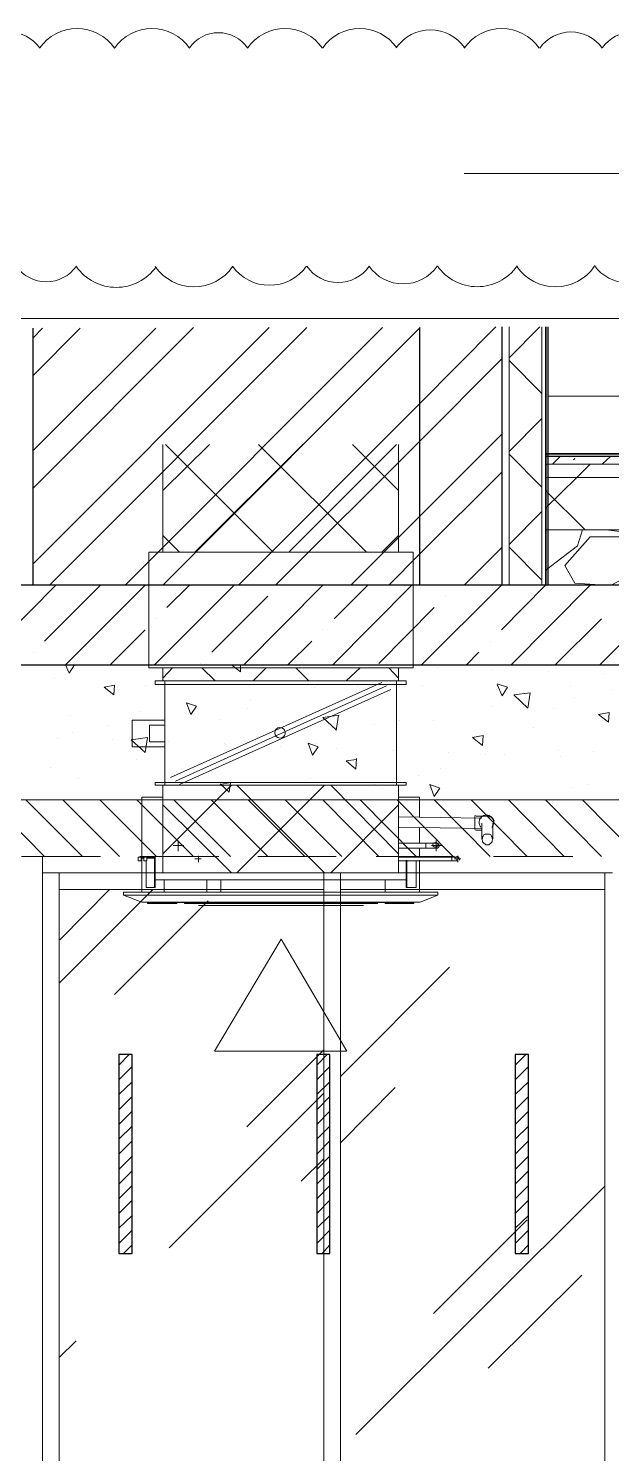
# Model space of a CAD drawing. Header units: millimetres. Extents: x -356862 to 418287, y 0 to 839748.
# Drawn here: x 321886 to 323651, y 785064 to 789375 of the extents above; entities that cross this region are included whole.
import ezdxf

# ---------------------------------------------------------------- set-up
doc = ezdxf.new("R2010")
doc.units = ezdxf.units.MM
doc.layers.add('PDF _Геометрия', color=7, linetype='Continuous', true_color=0xbababa)

msp = doc.modelspace()

# ---------------------------------------------------------------- linework, layer by layer
at = {"layer": 'PDF _Геометрия', "color": 1, "lineweight": 20}
msp.add_lwpolyline([(322373.6494, 789315.6861, 0.520539939), (322146.4901, 789315.6861, 0.520539939), (321919.9683, 789315.6861)], format="xyb", dxfattribs=at)
at = {"layer": 'PDF _Геометрия', "color": 251, "lineweight": 20, "true_color": 0x545454}
msp.add_lwpolyline([(329223.6235, 785760.2643), (329213.0388, 785781.4336), (327686.7284, 788935.6675), (327593.5832, 788935.6675), (323205.1759, 788935.6675)], dxfattribs=at)
at = {"layer": 'PDF _Геометрия', "color": 7, "lineweight": 5}
for points in [[(335709.9138, 788497.4619), (335623.1195, 788497.4619), (326657.8977, 788497.4619), (326621.9098, 788641.4135), (326549.934, 788353.5103), (326513.9461, 788497.4619), (317546.6074, 788497.4619), (317459.813, 788497.4619)], [(323340.6598, 788472.0586), (323340.6598, 787690.9094), (323340.6598, 788472.0586)], [(323440.1558, 787690.9094), (323440.1558, 788472.0586)], [(323450.7405, 787690.9094), (323450.7405, 788472.0586)], [(323454.9743, 787690.9094), (323454.9743, 788472.0586)], [(323459.2082, 787690.9094), (323459.2082, 788472.0586)], [(323459.2082, 788262.482), (326761.6276, 788262.482)], [(326770.0953, 788131.232), (324299.6316, 788088.8933), (323450.7405, 788088.8933)], [(321149.6316, 787041.0103), (324250.9421, 787041.0103)], [(321865.1558, 786869.5385), (322104.3695, 786869.5385)], [(322222.9179, 786869.5385), (322462.1316, 786869.5385)], [(322580.68, 786869.5385), (322817.7768, 786869.5385)], [(322938.4421, 786869.5385), (323175.5388, 786869.5385)], [(323294.0872, 786869.5385), (323533.3009, 786869.5385)]]:
    msp.add_lwpolyline(points, dxfattribs=at)
at = {"layer": 'PDF _Геометрия', "color": 7, "lineweight": 30}
for points in [[(317546.6074, 787449.5788), (320650.0348, 787449.5788), (320650.0348, 786490.607), (321149.6316, 786490.607), (321149.6316, 787449.5788), (324250.9421, 787449.5788), (324250.9421, 786490.607), (324750.5388, 786490.607), (324750.5388, 787449.5788), (328950.5388, 787449.5788), (328950.5388, 786490.607), (329452.2526, 786490.607), (329452.2526, 787449.5788), (334952.0509, 787449.5788), (334952.0509, 787690.9094), (334952.0509, 788497.4619)], [(334702.2526, 788497.4619), (334702.2526, 787690.9094), (317546.6074, 787690.9094)], [(321899.0268, 788467.8248), (321899.0268, 787690.9094)], [(323069.6921, 788469.9417), (323069.6921, 787690.9094)], [(323319.4905, 787690.9094), (323319.4905, 788472.0586)]]:
    msp.add_lwpolyline(points, dxfattribs=at)
at = {"layer": 'PDF _Геометрия', "lineweight": 5}
for points in [[(321899.0268, 787754.4175), (322614.5509, 788469.9417)], [(321899.0268, 787983.0465), (322385.9219, 788469.9417)], [(321899.0268, 788438.1877), (321928.6638, 788467.8248)], [(321899.0268, 788097.3611), (322271.6074, 788467.8248)], [(321899.0268, 788323.8732), (322042.9784, 788467.8248)], [(321949.8332, 787690.9094), (322728.8655, 788469.9417)], [(322178.4622, 787690.9094), (322957.4945, 788469.9417)], [(322292.7768, 787690.9094), (323069.6921, 788467.8248), (323071.809, 788469.9417)], [(322521.4058, 787690.9094), (323069.6921, 788239.1957), (323300.438, 788472.0586)], [(323340.6598, 788378.9135), (323433.805, 788472.0586)], [(322633.6034, 787690.9094), (323069.6921, 788124.8812), (323319.4905, 788376.7965)], [(323440.1558, 788270.9498), (323340.6598, 788370.4457)], [(323340.6598, 788095.2441), (323440.1558, 788194.7401)], [(322862.2324, 787690.9094), (323069.6921, 787898.3691), (323319.4905, 788148.1675)], [(323440.1558, 787987.2804), (323340.6598, 788086.7764)], [(323450.7405, 787923.7724), (323546.0026, 788016.9175), (323586.2243, 788057.1393)], [(323471.9098, 788057.1393), (323495.1961, 788080.4256)], [(323535.4179, 788069.8409), (323539.6518, 788074.0748)], [(323622.2122, 788057.1393), (323647.6155, 788080.4256)], [(322976.5469, 787690.9094), (323069.6921, 787784.0546), (323319.4905, 788033.853)], [(323571.4058, 787858.1474), (323450.7405, 787976.6957)], [(323340.6598, 787813.6917), (323440.1558, 787913.1877)], [(323450.7405, 787737.482), (323452.8574, 787737.482), (323548.1195, 787809.4578), (323562.938, 787858.1474)], [(323634.9138, 787858.1474), (323738.6437, 787845.4457), (323744.9945, 787858.1474)], [(323205.1759, 787690.9094), (323319.4905, 787805.224)], [(323440.1558, 787705.728), (323340.6598, 787805.224)], [(323630.68, 787690.9094), (323539.6518, 787697.2603), (323510.0147, 787750.1836), (323586.2243, 787836.978), (323698.4219, 787836.978), (323755.5792, 787796.7562), (323738.6437, 787737.482), (323649.7324, 787690.9094)], [(321729.6719, 787449.5788), (321968.8856, 787690.9094)], [(321935.0147, 787521.5546), (322104.3695, 787690.9094)], [(321998.5227, 787449.5788), (322239.8534, 787690.9094)], [(322267.3735, 787449.5788), (322508.7042, 787690.9094)], [(322305.4784, 787623.1675), (322373.2203, 787690.9094)], [(322538.3413, 787449.5788), (322777.555, 787690.9094)], [(322642.0711, 787690.9094), (322642.0711, 787690.9094)], [(322807.1921, 787449.5788), (323046.4058, 787690.9094)], [(322811.4259, 787589.2965), (322913.0388, 787690.9094)], [(323076.0429, 787449.5788), (323317.3735, 787690.9094)], [(323181.8897, 787690.9094), (323181.8897, 787690.9094)], [(323317.3735, 787555.4256), (323450.7405, 787690.9094)], [(323319.4905, 787690.9094), (323319.4905, 787690.9094)], [(323347.0106, 787449.5788), (323586.2243, 787690.9094)], [(323615.8614, 787449.5788), (323855.0751, 787690.9094)], [(322440.9622, 787487.6836), (322610.3171, 787657.0385)], [(322946.9098, 787453.8127), (323114.1477, 787623.1675)], [(323148.0187, 787657.0385), (323148.0187, 787657.0385)], [(322271.6074, 787589.2965), (322271.6074, 787589.2965)], [(323480.3776, 787449.5788), (323620.0953, 787589.2965)], [(322134.0066, 787449.5788), (322239.8534, 787555.4256)], [(322777.555, 787555.4256), (322777.555, 787555.4256)], [(322671.7082, 787449.5788), (322743.684, 787521.5546)], [(323283.5026, 787521.5546), (323283.5026, 787521.5546)], [(321901.1437, 787487.6836), (321901.1437, 787487.6836)], [(322407.0913, 787453.8127), (322407.0913, 787453.8127)], [(323211.5268, 787449.5788), (323249.6316, 787487.6836)]]:
    msp.add_lwpolyline(points, dxfattribs=at)
at = {"layer": 'PDF _Геометрия', "color": 8, "lineweight": 18, "true_color": 0x808080}
for points in [[(322292.7768, 787976.6957), (322434.6114, 788116.4135)], [(322292.7768, 787790.4054), (322292.7768, 788116.4135)], [(322627.2526, 787790.4054), (322301.2445, 788116.4135)], [(322390.1558, 787790.4054), (322716.1638, 788116.4135)], [(322908.805, 787790.4054), (322582.7969, 788116.4135)], [(322673.8251, 787790.4054), (322999.8332, 788116.4135)], [(323006.184, 787976.6957), (322866.4663, 788116.4135)], [(323006.184, 788116.4135), (323006.184, 787790.4054)], [(322343.5832, 787790.4054), (322292.7768, 787841.2119)], [(322955.3776, 787790.4054), (323006.184, 787841.2119)], [(322292.7768, 787409.357), (322322.4138, 787441.1111)], [(322292.7768, 787400.8893), (322292.7768, 787441.1111)], [(322451.5469, 787400.8893), (322411.3251, 787441.1111)], [(322565.8614, 787400.8893), (322606.0832, 787441.1111)], [(322735.2163, 787400.8893), (322694.9945, 787441.1111)], [(322847.4138, 787400.8893), (322889.7526, 787441.1111)], [(323006.184, 787409.357), (322976.5469, 787441.1111)], [(323006.184, 787441.1111), (323006.184, 787400.8893)], [(322299.1276, 787390.3046), (322299.1276, 787093.9336)], [(322955.3776, 787396.6554), (322316.063, 787108.7522)], [(322970.1961, 787386.0707), (322330.8816, 787098.1675)], [(322982.8977, 787375.4861), (322343.5832, 787087.5828)], [(322999.8332, 787390.3046), (322999.8332, 787093.9336)], [(322299.1276, 787201.8974), (322199.6316, 787201.8974), (322199.6316, 787282.3409), (322299.1276, 787282.3409)], [(322299.1276, 787216.7159), (322252.555, 787216.7159), (322252.555, 787267.5224), (322299.1276, 787267.5224)], [(322292.7768, 786878.0062), (322500.2364, 787085.4659)], [(322292.7768, 786820.849), (322292.7768, 787085.4659)], [(322517.1719, 786820.849), (322781.7888, 787085.4659)], [(322781.7888, 786820.849), (322517.1719, 787085.4659)], [(323006.184, 786878.0062), (322800.8413, 787085.4659)], [(323006.184, 786820.849), (323006.184, 787085.4659)], [(322229.2687, 786867.4215), (322229.2687, 787049.478), (322292.7768, 787049.478)], [(322500.2364, 786820.849), (322292.7768, 787026.1917)], [(322800.8413, 786820.849), (323006.184, 787026.1917)], [(323006.184, 787049.478), (323069.6921, 787049.478), (323069.6921, 786988.0869)], [(323258.0993, 786985.9699), (323006.184, 786990.2038)], [(323241.1638, 786992.3207), (323275.0348, 786992.3207), (323277.1518, 786992.3207), (323279.2687, 786992.3207), (323281.3856, 786992.3207), (323281.3856, 786990.2038), (323283.5026, 786990.2038), (323285.6195, 786990.2038), (323287.7364, 786988.0869), (323289.8534, 786988.0869), (323289.8534, 786985.9699), (323291.9703, 786985.9699), (323291.9703, 786983.853), (323294.0872, 786981.7361), (323294.0872, 786979.6191), (323296.2042, 786977.5022)], [(323006.184, 786958.4498), (323258.0993, 786954.2159)], [(323069.6921, 786956.3328), (323069.6921, 786909.7603)], [(323239.0469, 786949.982), (323258.0993, 786949.982)], [(323253.8655, 786971.1514), (323253.8655, 786971.1514)], [(323258.0993, 786971.1514), (323258.0993, 786922.4619)], [(323291.9703, 786922.4619), (323289.8534, 786918.228), (323289.8534, 786913.9941), (323287.7364, 786911.8772), (323285.6195, 786909.7603), (323281.3856, 786907.6433), (323279.2687, 786905.5264), (323275.0348, 786905.5264), (323270.8009, 786905.5264), (323268.684, 786907.6433), (323264.4501, 786909.7603), (323262.3332, 786911.8772), (323260.2163, 786913.9941), (323260.2163, 786918.228), (323258.0993, 786922.4619), (323260.2163, 786924.5788), (323260.2163, 786928.8127), (323262.3332, 786930.9296), (323264.4501, 786935.1635), (323268.684, 786937.2804), (323270.8009, 786937.2804), (323275.0348, 786937.2804), (323279.2687, 786937.2804), (323281.3856, 786937.2804), (323285.6195, 786935.1635), (323287.7364, 786930.9296), (323289.8534, 786928.8127), (323289.8534, 786924.5788), (323291.9703, 786922.4619), (323291.9703, 786971.1514)], [(323296.2042, 786971.1514), (323296.2042, 786971.1514)], [(322324.5308, 786903.4094), (322356.2848, 786903.4094)], [(322339.3493, 786886.474), (322339.3493, 786918.228)], [(323006.184, 786894.9417), (323088.7445, 786894.9417), (323088.7445, 786903.4094), (323088.7445, 786909.7603), (323006.184, 786909.7603)], [(323069.6921, 786894.9417), (323069.6921, 786867.4215)], [(323105.68, 786903.4094), (323137.434, 786903.4094)], [(323120.4985, 786886.474), (323120.4985, 786918.228)], [(322235.6195, 786865.3046), (322227.1518, 786865.3046), (322227.1518, 786856.8369), (322218.684, 786856.8369), (322218.684, 786867.4215), (322227.1518, 786867.4215), (322227.1518, 786856.8369), (322229.2687, 786856.8369), (322229.2687, 786865.3046), (322229.2687, 786761.5748)], [(322227.1518, 786867.4215), (322235.6195, 786867.4215)], [(322244.0872, 786856.8369), (322244.0872, 786867.4215), (322269.4905, 786867.4215), (322269.4905, 786776.3933), (322267.3735, 786776.3933), (322267.3735, 786865.3046), (322244.0872, 786865.3046), (322244.0872, 786856.8369), (322235.6195, 786856.8369), (322235.6195, 786867.4215), (322244.0872, 786867.4215)], [(322267.3735, 786776.3933), (322241.9703, 786776.3933), (322241.9703, 786856.8369)], [(323031.5872, 786858.9538), (323031.5872, 786776.3933), (323029.4703, 786776.3933), (323029.4703, 786799.6796), (322269.4905, 786799.6796), (322269.4905, 786820.849), (323029.4703, 786820.849), (323029.4703, 786799.6796)], [(322390.1558, 786863.1877), (322409.2082, 786863.1877)], [(322400.7405, 786852.603), (322400.7405, 786871.6554)], [(323006.184, 786856.8369), (323167.0711, 786856.8369), (323167.0711, 786863.1877), (323167.0711, 786867.4215), (323006.184, 786867.4215)], [(323029.4703, 786867.4215), (323052.7566, 786867.4215), (323061.2243, 786867.4215), (323063.3413, 786867.4215), (323071.809, 786867.4215), (323080.2768, 786867.4215)], [(323029.4703, 786820.849), (323029.4703, 786858.9538)], [(323059.1074, 786856.8369), (323059.1074, 786776.3933), (323031.5872, 786776.3933)], [(323061.2243, 786856.8369), (323052.7566, 786856.8369), (323050.6397, 786856.8369)], [(323069.6921, 786858.9538), (323069.6921, 786761.5748)], [(323080.2768, 786856.8369), (323071.809, 786856.8369), (323069.6921, 786856.8369)], [(323175.5388, 786863.1877), (323194.5913, 786863.1877)], [(323186.1235, 786852.603), (323186.1235, 786871.6554)], [(323190.3574, 786863.1877), (323190.3574, 786863.1877)], [(323190.3574, 786863.1877), (323190.3574, 786861.0707), (323190.3574, 786858.9538)], [(322297.0106, 786799.6796), (322297.0106, 786761.5748)], [(322426.1437, 786799.6796), (322426.1437, 786761.5748)], [(322468.4824, 786761.5748), (322468.4824, 786799.6796)], [(322965.9622, 786799.6796), (322965.9622, 786761.5748)], [(323124.7324, 786753.107), (323105.68, 786753.107), (322195.3977, 786753.107), (322174.2284, 786753.107)], [(322195.3977, 786753.107), (322229.2687, 786753.107), (323071.809, 786753.107), (323105.68, 786753.107)], [(323067.5751, 786731.9377), (322942.6759, 786729.8207), (323071.809, 786731.9377), (323001.9501, 786731.9377), (322299.1276, 786731.9377), (322229.2687, 786731.9377), (322358.4018, 786729.8207), (322231.3856, 786731.9377)], [(322309.7122, 786729.8207), (322309.7122, 786727.7038)], [(322388.0388, 786729.8207), (322388.0388, 786727.7038)], [(322900.3372, 786721.353), (322400.7405, 786721.353)], [(322913.0388, 786729.8207), (322913.0388, 786727.7038)], [(322989.2485, 786729.8207), (322989.2485, 786727.7038)]]:
    msp.add_lwpolyline(points, dxfattribs=at)
at = {"layer": 'PDF _Геометрия', "color": 7, "lineweight": 20}
for points in [[(326770.0953, 788126.9982), (324299.6316, 788084.6594), (323450.7405, 788084.6594)], [(326770.0953, 788122.7643), (324299.6316, 788080.4256), (323450.7405, 788080.4256)], [(326770.0953, 788099.478), (324299.6316, 788057.1393), (323450.7405, 788057.1393)], [(326770.0953, 788059.2562), (324297.5147, 788016.9175), (323450.7405, 788016.9175)], [(326770.0953, 787898.3691), (324295.3977, 787858.1474), (323450.7405, 787858.1474)]]:
    msp.add_lwpolyline(points, dxfattribs=at)
at = {"layer": 'PDF _Геометрия', "color": 8, "lineweight": 18, "true_color": 0x808080}
for points in [[(323050.6397, 787441.1111), (322250.438, 787441.1111), (322250.438, 787790.4054), (323050.6397, 787790.4054)], [(323029.4703, 787390.3046), (322269.4905, 787390.3046), (322269.4905, 787400.8893), (323029.4703, 787400.8893)], [(322299.1276, 787085.4659), (322999.8332, 787085.4659), (322999.8332, 787400.8893), (322299.1276, 787400.8893)], [(323029.4703, 787085.4659), (322269.4905, 787085.4659), (322269.4905, 787093.9336), (323029.4703, 787093.9336)], [(323088.7445, 786909.7603), (323090.8614, 786909.7603), (323092.9784, 786909.7603), (323095.0953, 786909.7603), (323097.2122, 786909.7603), (323099.3292, 786909.7603), (323101.4461, 786909.7603), (323103.563, 786909.7603), (323105.68, 786909.7603), (323107.7969, 786909.7603), (323109.9138, 786909.7603), (323112.0308, 786909.7603), (323114.1477, 786909.7603), (323116.2647, 786909.7603), (323118.3816, 786909.7603), (323120.4985, 786909.7603), (323122.6155, 786909.7603), (323124.7324, 786909.7603), (323126.8493, 786907.6433), (323126.8493, 786905.5264), (323128.9663, 786905.5264), (323128.9663, 786903.4094), (323128.9663, 786901.2925), (323128.9663, 786899.1756), (323126.8493, 786899.1756), (323126.8493, 786897.0586), (323124.7324, 786897.0586), (323124.7324, 786894.9417), (323122.6155, 786894.9417), (323120.4985, 786894.9417), (323118.3816, 786894.9417), (323116.2647, 786894.9417), (323114.1477, 786894.9417), (323112.0308, 786894.9417), (323109.9138, 786894.9417), (323107.7969, 786894.9417), (323105.68, 786894.9417), (323103.563, 786894.9417), (323101.4461, 786894.9417), (323099.3292, 786894.9417), (323097.2122, 786894.9417), (323095.0953, 786894.9417), (323092.9784, 786894.9417), (323090.8614, 786894.9417), (323088.7445, 786894.9417), (323088.7445, 786903.4094)], [(322174.2284, 786753.107), (322229.2687, 786731.9377), (322299.1276, 786731.9377), (323001.9501, 786731.9377), (323071.809, 786731.9377), (323124.7324, 786753.107), (323124.7324, 786761.5748), (323105.68, 786761.5748), (322195.3977, 786761.5748), (322174.2284, 786761.5748)], [(322246.2042, 786727.7038), (322246.2042, 786729.8207), (322309.7122, 786729.8207), (322335.1155, 786729.8207), (322335.1155, 786727.7038), (322309.7122, 786727.7038)], [(322358.4018, 786727.7038), (322358.4018, 786729.8207), (322388.0388, 786729.8207), (322913.0388, 786729.8207), (322942.6759, 786729.8207), (322942.6759, 786727.7038), (322913.0388, 786727.7038), (322388.0388, 786727.7038)], [(323052.7566, 786727.7038), (322989.2485, 786727.7038), (322965.9622, 786727.7038), (322965.9622, 786729.8207), (322989.2485, 786729.8207), (323052.7566, 786729.8207)], [(322849.5308, 786281.0304), (322650.5388, 786619.7401), (322449.43, 786281.0304)]]:
    msp.add_lwpolyline(points, close=True, dxfattribs=at)
at = {"layer": 'PDF _Геометрия', "color": 7, "lineweight": 5}
msp.add_lwpolyline([(321149.6316, 787449.5788), (324250.9421, 787449.5788), (324250.9421, 787041.0103), (321149.6316, 787041.0103)], close=True, dxfattribs=at)
at = {"layer": 'PDF _Геометрия', "color": 254, "lineweight": 5, "true_color": 0xdcdcdc}
for points in [[(321964.6518, 787409.357), (321964.6518, 787409.357)], [(322019.6921, 787449.5788), (322026.0429, 787449.5788), (322009.1074, 787424.1756), (321998.5227, 787449.5788)], [(322527.7566, 787449.5788), (322527.7566, 787428.4094), (322500.2364, 787449.5788)], [(322955.3776, 787447.4619), (322955.3776, 787447.4619)], [(323124.7324, 787441.1111), (323124.7324, 787441.1111)], [(323281.3856, 787449.5788), (323281.3856, 787449.5788)], [(323291.9703, 787434.7603), (323291.9703, 787434.7603)], [(323461.3251, 787428.4094), (323461.3251, 787428.4094)], [(323630.68, 787422.0586), (323630.68, 787422.0586)], [(322239.8534, 787386.0707), (322239.8534, 787386.0707)], [(322730.9824, 787403.0062), (322730.9824, 787403.0062)], [(322752.1518, 787379.7199), (322752.1518, 787379.7199)], [(322883.4018, 787383.9538), (322883.4018, 787383.9538)], [(323080.2768, 787386.0707), (323080.2768, 787386.0707)], [(323304.6719, 787392.4215), (323336.4259, 787381.8369), (323319.4905, 787356.4336), (323304.6719, 787390.3046)], [(323526.9501, 787383.9538), (323526.9501, 787383.9538)], [(323649.7324, 787375.4861), (323649.7324, 787375.4861)], [(322373.2203, 787352.1998), (322373.2203, 787352.1998)], [(322557.3937, 787343.732), (322557.3937, 787343.732)], [(323289.8534, 787322.5627), (323289.8534, 787322.5627)], [(323539.6518, 787350.0828), (323539.6518, 787350.0828)], [(322013.3413, 787297.1594), (322013.3413, 787297.1594)], [(322222.9179, 787307.7441), (322222.9179, 787307.7441)], [(322468.4824, 787284.4578), (322468.4824, 787284.4578)], [(322548.9259, 787316.2119), (322548.9259, 787316.2119)], [(322817.7768, 787252.7038), (322777.555, 787290.8086), (322826.2445, 787297.1594)], [(322817.7768, 787250.5869), (322824.1276, 787297.1594)], [(323010.4179, 787280.224), (323010.4179, 787280.224)], [(323112.0308, 787282.3409), (323112.0308, 787282.3409)], [(323474.0268, 787316.2119), (323474.0268, 787316.2119)], [(322019.6921, 787244.2361), (322019.6921, 787244.2361)], [(322127.6558, 787265.4054), (322127.6558, 787265.4054)], [(322771.2042, 787263.2885), (322771.2042, 787263.2885)], [(322932.0913, 787269.6393), (322932.0913, 787269.6393)], [(323414.7526, 787261.1715), (323414.7526, 787261.1715)], [(321973.1195, 787227.3006), (321973.1195, 787227.3006)], [(322140.3574, 787223.0667), (322140.3574, 787223.0667)], [(322309.7122, 787216.7159), (322309.7122, 787216.7159)], [(322479.0671, 787210.3651), (322479.0671, 787210.3651)], [(322481.184, 787208.2482), (322481.184, 787208.2482)], [(322572.2122, 787216.7159), (322572.2122, 787216.7159)], [(322648.4219, 787204.0143), (322648.4219, 787204.0143)], [(322756.3856, 787210.3651), (322756.3856, 787210.3651)], [(322817.7768, 787197.6635), (322817.7768, 787197.6635)], [(322214.4501, 787163.7925), (322214.4501, 787163.7925)], [(322879.1679, 787165.9094), (322877.0509, 787134.1554), (322847.4138, 787159.5586), (322879.1679, 787163.7925)], [(322987.1316, 787191.3127), (322987.1316, 787191.3127)], [(323156.4864, 787184.9619), (323156.4864, 787184.9619)], [(323268.684, 787178.6111), (323268.684, 787178.6111)], [(323325.8413, 787178.6111), (323325.8413, 787178.6111)], [(323490.9622, 787189.1957), (323490.9622, 787189.1957)], [(323495.1961, 787172.2603), (323495.1961, 787172.2603)], [(323596.809, 787187.0788), (323596.809, 787187.0788)], [(321951.9501, 787138.3893), (321951.9501, 787138.3893)], [(322739.4501, 787106.6353), (322739.4501, 787106.6353)], [(323067.5751, 787115.103), (323067.5751, 787115.103)], [(323133.2001, 787136.2724), (323133.2001, 787136.2724)], [(322038.7445, 787104.5183), (322038.7445, 787104.5183)], [(322290.6598, 787089.6998), (322290.6598, 787089.6998)], [(322466.3655, 787087.5828), (322498.1195, 787093.9336), (322493.8856, 787064.2965), (322466.3655, 787089.6998)], [(322773.3211, 787083.349), (322773.3211, 787083.349)], [(322934.2082, 787087.5828), (322934.2082, 787087.5828)], [(322957.4945, 787076.9982), (322957.4945, 787076.9982)], [(323529.0671, 787079.1151), (323529.0671, 787079.1151)], [(323577.7566, 787087.5828), (323577.7566, 787087.5828)], [(322538.3413, 787045.2441), (322538.3413, 787045.2441)], [(321979.4703, 786486.3732), (322263.1397, 786770.0425)], [(321981.5872, 786617.6232), (322131.8897, 786770.0425)], [(322146.7082, 786452.5022), (322430.3776, 786736.1715)], [(322830.4784, 786204.8207), (323160.7203, 786535.0627)], [(322546.809, 786052.4014), (322779.6719, 786285.2643)], [(322830.4784, 786003.7119), (322995.5993, 786170.9498)], [(322311.8292, 785686.1715), (322779.6719, 786154.0143)], [(322711.93, 785887.2804), (322779.6719, 785955.0224)], [(322877.0509, 785120.9498), (323630.68, 785872.4619)], [(323112.0308, 785487.1796), (323395.7001, 785770.849)], [(323277.1518, 785322.0586), (323560.8211, 785603.6111)], [(321979.4703, 785353.8127), (322030.2768, 785404.6191)]]:
    msp.add_lwpolyline(points, dxfattribs=at)
for points in [[(322114.9542, 787381.8369), (322146.7082, 787388.1877), (322144.5913, 787358.5506)], [(323404.1679, 787364.9014), (323397.8171, 787318.3288), (323355.4784, 787358.5506)], [(322364.7526, 787335.2643), (322394.3897, 787324.6796), (322377.4542, 787299.2764)], [(323611.6276, 787299.2764), (323643.3816, 787305.6272), (323641.2647, 787275.9901)], [(323230.5792, 787229.4175), (323262.3332, 787235.7683), (323260.2163, 787206.1312)], [(322246.2042, 787229.4175), (322239.8534, 787184.9619), (322197.5147, 787223.0667)], [(322733.0993, 787212.482), (322762.7364, 787201.8974), (322745.8009, 787176.4941)], [(323101.4461, 787087.5828), (323131.0832, 787076.9982), (323114.1477, 787051.5949)]]:
    msp.add_lwpolyline(points, close=True, dxfattribs=at)
at = {"layer": 'PDF _Геометрия', "color": 8, "lineweight": 18, "true_color": 0x808080}
for points in [[(322647.4841, 787228.1545, 1.000000374), (322647.484, 787259.9085, 1)], [(323124.8724, 786905.3089, 1.000001234), (323110.0538, 786905.3089, 1.000001235)]]:
    msp.add_lwpolyline(points, format="xyb", close=True, dxfattribs=at)
at = {"layer": 'PDF _Геометрия', "color": 161, "lineweight": 9, "true_color": 0x7f9fff}
for points in [[(321935.0147, 786869.5385), (321765.6598, 787041.0103)], [(322049.3292, 786869.5385), (321877.8574, 787041.0103)], [(322161.5268, 786869.5385), (321990.055, 787041.0103)], [(322273.7243, 786869.5385), (322102.2526, 787041.0103)], [(322385.9219, 786869.5385), (322214.4501, 787041.0103)], [(322498.1195, 786869.5385), (322326.6477, 787041.0103)], [(322610.3171, 786869.5385), (322438.8453, 787041.0103)], [(322722.5147, 786869.5385), (322551.0429, 787041.0103)], [(322834.7122, 786869.5385), (322663.2405, 787041.0103)], [(322946.9098, 786869.5385), (322777.555, 787041.0103)], [(323059.1074, 786869.5385), (322889.7526, 787041.0103)], [(323171.305, 786869.5385), (323001.9501, 787041.0103)], [(323283.5026, 786869.5385), (323114.1477, 787041.0103)], [(323395.7001, 786869.5385), (323226.3453, 787041.0103)], [(323507.8977, 786869.5385), (323338.5429, 787041.0103)], [(323620.0953, 786869.5385), (323450.7405, 787041.0103)], [(323732.2929, 786869.5385), (323562.938, 787041.0103)]]:
    msp.add_lwpolyline(points, dxfattribs=at)
at = {"layer": 'PDF _Геометрия', "color": 8, "lineweight": 18, "true_color": 0x808080}
for points in [[(323293.5329, 786978.5902, 0.339472062), (323272.2275, 786995.2797, -0.408692715), (323294.2328, 786973.2512, 0.999999674), (323249.7791, 786973.2746, 0.181897708), (323255.1455, 786958.5683)], [(323184.0066, 786856.8369), (323181.8897, 786856.8369), (323179.7727, 786856.8369), (323177.6558, 786856.8369), (323175.5388, 786856.8369), (323173.4219, 786856.8369), (323171.305, 786856.8369), (323169.188, 786856.8369), (323167.0711, 786856.8369), (323167.0711, 786863.1877), (323167.0711, 786867.4215), (323169.188, 786867.4215), (323171.305, 786867.4215), (323173.4219, 786867.4215), (323175.5388, 786867.4215), (323177.6558, 786867.4215), (323179.7727, 786867.4215), (323181.8897, 786867.4215), (323184.0066, 786867.4215), (323186.1235, 786867.4215), (323188.2405, 786867.4215), (323188.2405, 786865.3046, 0.065552354), (323188.2033, 786866.4549)], [(323177.9794, 786866.4549, 0.06555235), (323177.799, 786865.0849, 0.131646628), (323178.508, 786862.4389)]]:
    msp.add_lwpolyline(points, format="xyb", dxfattribs=at)
at = {"layer": 'PDF _Геометрия', "color": 252, "lineweight": 5, "true_color": 0x989898}
for points in [[(323653.9663, 786820.849), (322805.0751, 786820.849), (321928.6638, 786820.849), (321928.6638, 786869.5385), (321928.6638, 786795.4457), (321928.6638, 783488.7925), (321928.6638, 786795.4457)], [(321979.4703, 786795.4457), (321979.4703, 783488.7925)], [(322779.6719, 786795.4457), (322779.6719, 783488.7925)], [(322830.4784, 786795.4457), (322830.4784, 783488.7925)], [(323630.68, 786795.4457), (323630.68, 783488.7925)]]:
    msp.add_lwpolyline(points, dxfattribs=at)
for points in [[(321979.4703, 786770.0425), (321979.4703, 786820.849), (322779.6719, 786820.849), (322779.6719, 786770.0425)], [(322830.4784, 786770.0425), (322830.4784, 786820.849), (323630.68, 786820.849), (323630.68, 786770.0425)]]:
    msp.add_lwpolyline(points, close=True, dxfattribs=at)
at = {"layer": 'PDF _Геометрия', "color": 141, "lineweight": 0, "true_color": 0xaed2f4}
for points in [[(322159.4098, 786238.6917), (322191.1638, 786270.4457)], [(322758.5026, 786238.6917), (322790.2566, 786270.4457)], [(323359.7122, 786238.6917), (323391.4663, 786270.4457)], [(322159.4098, 786194.2361), (322199.6316, 786234.4578)], [(322758.5026, 786194.2361), (322798.7243, 786234.4578)], [(323359.7122, 786194.2361), (323399.934, 786234.4578)], [(322159.4098, 786149.7804), (322199.6316, 786187.8853)], [(322758.5026, 786149.7804), (322798.7243, 786187.8853)], [(323359.7122, 786149.7804), (323399.934, 786187.8853)], [(322159.4098, 786103.2078), (322199.6316, 786143.4296)], [(322758.5026, 786103.2078), (322798.7243, 786143.4296)], [(323359.7122, 786103.2078), (323399.934, 786143.4296)], [(322159.4098, 786058.7522), (322199.6316, 786098.974)], [(322758.5026, 786058.7522), (322798.7243, 786098.974)], [(323359.7122, 786058.7522), (323399.934, 786098.974)], [(322159.4098, 786014.2965), (322199.6316, 786054.5183)], [(322758.5026, 786014.2965), (322798.7243, 786054.5183)], [(323359.7122, 786014.2965), (323399.934, 786054.5183)], [(322159.4098, 785969.8409), (322199.6316, 786010.0627)], [(322758.5026, 785969.8409), (322798.7243, 786010.0627)], [(323359.7122, 785969.8409), (323399.934, 786010.0627)], [(322159.4098, 785923.2683), (322199.6316, 785963.4901)], [(322758.5026, 785923.2683), (322798.7243, 785963.4901)], [(323359.7122, 785923.2683), (323399.934, 785963.4901)], [(322159.4098, 785878.8127), (322199.6316, 785919.0344)], [(322758.5026, 785878.8127), (322798.7243, 785919.0344)], [(323359.7122, 785878.8127), (323399.934, 785919.0344)], [(322159.4098, 785834.357), (322199.6316, 785874.5788)], [(322758.5026, 785834.357), (322798.7243, 785874.5788)], [(323359.7122, 785834.357), (323399.934, 785874.5788)], [(322159.4098, 785789.9014), (322199.6316, 785830.1232)], [(322758.5026, 785789.9014), (322798.7243, 785830.1232)], [(323359.7122, 785789.9014), (323399.934, 785830.1232)], [(322159.4098, 785745.4457), (322199.6316, 785783.5506)], [(322758.5026, 785745.4457), (322798.7243, 785783.5506)], [(323359.7122, 785745.4457), (323399.934, 785783.5506)], [(322159.4098, 785698.8732), (322199.6316, 785739.0949)], [(322758.5026, 785698.8732), (322798.7243, 785739.0949)], [(323359.7122, 785698.8732), (323399.934, 785739.0949)], [(322174.2284, 785669.2361), (322199.6316, 785694.6393)], [(322775.438, 785669.2361), (322798.7243, 785694.6393)], [(323374.5308, 785669.2361), (323399.934, 785694.6393)]]:
    msp.add_lwpolyline(points, dxfattribs=at)
at = {"layer": 'PDF _Геометрия', "color": 142, "lineweight": 25, "true_color": 0x008ab8}
for points in [[(322159.4098, 785669.2361), (322199.6316, 785669.2361), (322199.6316, 786270.4457), (322159.4098, 786270.4457)], [(322758.5026, 785669.2361), (322798.7243, 785669.2361), (322798.7243, 786270.4457), (322758.5026, 786270.4457)], [(323359.7122, 785669.2361), (323399.934, 785669.2361), (323399.934, 786270.4457), (323359.7122, 786270.4457)]]:
    msp.add_lwpolyline(points, close=True, dxfattribs=at)
at = {"layer": 'PDF _Геометрия', "color": 1, "lineweight": 20}
for centre, radius, start, end in [((321828.1966, 789253.0851), 111.1391, 35.0024452, 144.9975548), ((322461.1862, 789255.202), 106.9052, 35.0024332, 144.9975668), ((322662.3037, 789236.1496), 138.6593, 35.0024444, 144.9975556), ((322888.8244, 789238.2665), 136.5424, 35.0024432, 144.9975568), ((323102.6435, 789244.6173), 125.9577, 35.002448, 144.997552), ((323318.5806, 789236.1496), 138.6593, 35.0024444, 144.9975556), ((323528.1658, 789248.8512), 115.373, 35.0024532, 144.9975468), ((323714.4637, 789253.0851), 111.1391, 35.0024452, 144.9975548), ((323697.5271, 788725.9466), 119.6068, 215.0024339, 324.9975661), ((321940.3996, 788719.5958), 111.1391, 215.0024452, 324.9975548), ((322152.1018, 788738.6504), 147.127, 215.0024456, 324.9975544), ((322387.0913, 788736.5334), 142.8931, 215.0024458, 324.9975542), ((322615.729, 788734.4144), 136.5424, 215.0024432, 324.9975568), ((322823.1972, 788721.7128), 115.373, 215.0024532, 324.9975468), ((323020.0808, 788728.0657), 125.9577, 215.002448, 324.997552), ((323244.4846, 788740.7673), 147.127, 215.0024456, 324.9975544), ((323481.5911, 788736.5334), 142.8931, 215.0024458, 324.9975542)]:
    msp.add_arc(centre, radius, start, end, dxfattribs=at)
at = {"layer": 'PDF _Геометрия', "color": 8, "lineweight": 18, "true_color": 0x808080}
for centre, radius, start, end in [((323272.0058, 786973.053), 22.2279, 317.675166, 359.4286742), ((323183.0914, 786865.0851), 5.2922, 60.0013588, 105.0022851), ((323183.0914, 786865.0848), 5.2922, 254.997676, 269.9997069), ((323183.0914, 786865.0849), 5.2923, 330.0014199, 0.0000973)]:
    msp.add_arc(centre, radius, start, end, dxfattribs=at)
for points in [[(323238.3437, 786995.2798), (323237.758, 786995.1632), (323237.1891, 786985.1174), (323237.0732, 786972.8418)], [(323237.0732, 786972.8418), (323236.9581, 786960.6528), (323237.3329, 786950.8309), (323237.9133, 786950.8251)]]:
    msp.add_open_spline(points, degree=3, dxfattribs=at)

doc.saveas('drawing.dxf')
